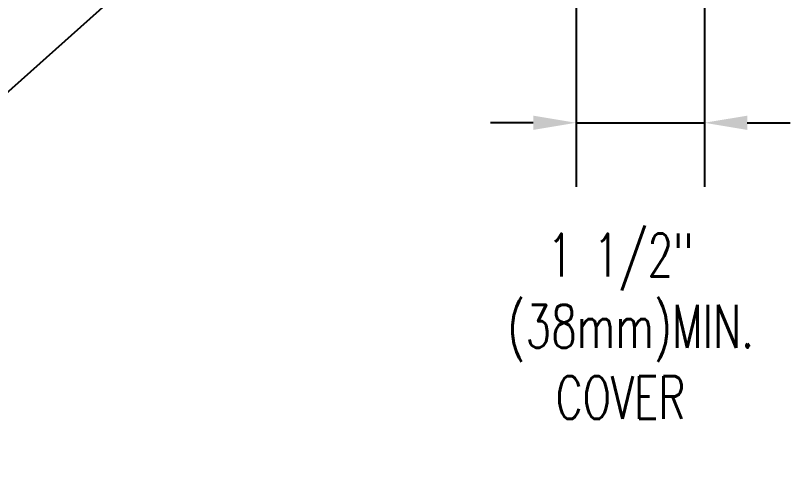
# Model space of a CAD drawing. Header units: inches. Extents: x 2884.7 to 2915.3, y 456.8 to 491.9.
# Drawn here: x 2894.72 to 2903.77, y 469.91 to 475.12 of the extents above; entities that cross this region are included whole.
import ezdxf

# ---------------------------------------------------------------- set-up
doc = ezdxf.new("R2010")
doc.units = ezdxf.units.IN
doc.header["$LTSCALE"] = 0.5
doc.header["$MEASUREMENT"] = 0
doc.layers.get('Defpoints').update_dxf_attribs({"linetype": 'CONTINUOUS'})
doc.layers.add('TEXT', color=4, linetype='CONTINUOUS')
doc.styles.add('DIM', font='romans.shx', dxfattribs={"width": 0.7})
doc.dimstyles.new('ext_12', dxfattribs={"dimscale": 12, "dimtxt": 0.09375, "dimasz": 0.09375, "dimexe": 0.09375, "dimexo": 0.0625, "dimgap": 0.0625, "dimtad": 1, "dimdec": 1, "dimzin": 3, "dimdsep": 46, "dimlunit": 4, "dimtxsty": 'DIM', "dimcen": 0.09, "dimdle": 0.09375, "dimclrt": 4, "dimadec": 0, "dimazin": 0, "dimtfac": 1, "dimtdec": 1, "dimtmove": 2, "dimatfit": 3, "dimfxl": 0, "dimfrac": 2, "dimtolj": 1, "dimtzin": 0, "dimarcsym": 0})
doc.dimstyles.new('ext_8', dxfattribs={"dimscale": 8, "dimtxt": 0.09375, "dimasz": 0.09375, "dimexe": 0.09375, "dimexo": 0.0625, "dimgap": 0.0625, "dimtad": 1, "dimdec": 1, "dimzin": 3, "dimdsep": 46, "dimlunit": 4, "dimtxsty": 'DIM', "dimcen": 0.09, "dimdle": 0.09375, "dimclrt": 4, "dimadec": 0, "dimazin": 0, "dimtfac": 1, "dimtdec": 1, "dimtmove": 2, "dimatfit": 3, "dimfxl": 0, "dimfrac": 2, "dimtolj": 1, "dimtzin": 0, "dimarcsym": 0})

# ---------------------------------------------------------------- blocks, each defined once
blk = doc.blocks.new('*D8')
at = {"layer": 'Defpoints', "color": 0}
for p in [(2901.268094610211, 481.4283859983475), (2902.768094610211, 478.6783508715037), (2902.768094610211, 473.8674892927438)]:
    blk.add_point(p, dxfattribs=at)
at = {"layer": 'TEXT', "color": 0, "lineweight": -2}
for p, q in [((2901.268094610211, 480.9283859983475), (2901.268094610211, 473.1174892927438)), ((2902.768094610211, 478.1783508715037), (2902.768094610211, 473.1174892927438)), ((2900.768094610211, 473.8674892927438), (2900.268094610211, 473.8674892927438)), ((2901.268094610211, 473.8674892927438), (2902.768094610211, 473.8674892927438)), ((2903.268094610211, 473.8674892927438), (2903.768094610211, 473.8674892927438))]:
    blk.add_line(p, q, dxfattribs=at)
at = {"layer": 'TEXT', "color": 0}
for points in [[(2900.768094610211, 473.9508226260771), (2900.768094610211, 473.7841559594105), (2901.268094610211, 473.8674892927438)], [(2903.268094610211, 473.9508226260771), (2903.268094610211, 473.7841559594105), (2902.768094610211, 473.8674892927438)]]:
    blk.add_solid(points, dxfattribs=at)
at = {"layer": 'TEXT', "color": 4, "insert": (2901.787114501096, 471.4885934915714), "char_height": 0.5, "attachment_point": 5, "style": 'DIM'}
blk.add_mtext('\\A1;1 1/2" \\P (38mm)MIN. \\PCOVER', dxfattribs=at)

msp = doc.modelspace()

# ---------------------------------------------------------------- dimensions: what is measured, and where the dimension line sits
at = {"layer": 'TEXT'}
dim = msp.add_linear_dim(base=(2902.768094610211, 473.8674892927438), p1=(2901.268094610211, 481.4283859983475), p2=(2902.768094610211, 478.6783508715037), text='<> \\P (38mm)MIN. \\PCOVER', dimstyle='ext_8', override={"dimtxt": 0.0625, "dimasz": 0.0625}, dxfattribs=at)
dim.commit()
dim.dimension.update_dxf_attribs({"geometry": '*D8', "text_midpoint": (2901.787114501096, 471.4885934915714), "dimtype": 160})

# ---------------------------------------------------------------- leaders
for points in [[(2900.941002316315, 479.8880377179632), (2891.551027921409, 471.4674809391776), (2887.611257122934, 471.4674809391776)], [(2903.002354370921, 477.5812516949916), (2905.754910450543, 473.7215641022635), (2906.598294900254, 473.7215641022635)]]:
    msp.add_leader(points, dimstyle='ext_12', override={"dimasz": 0.0625, "dimgap": 0.0625, "dimtad": 0}, dxfattribs=at)

doc.saveas('drawing.dxf')
